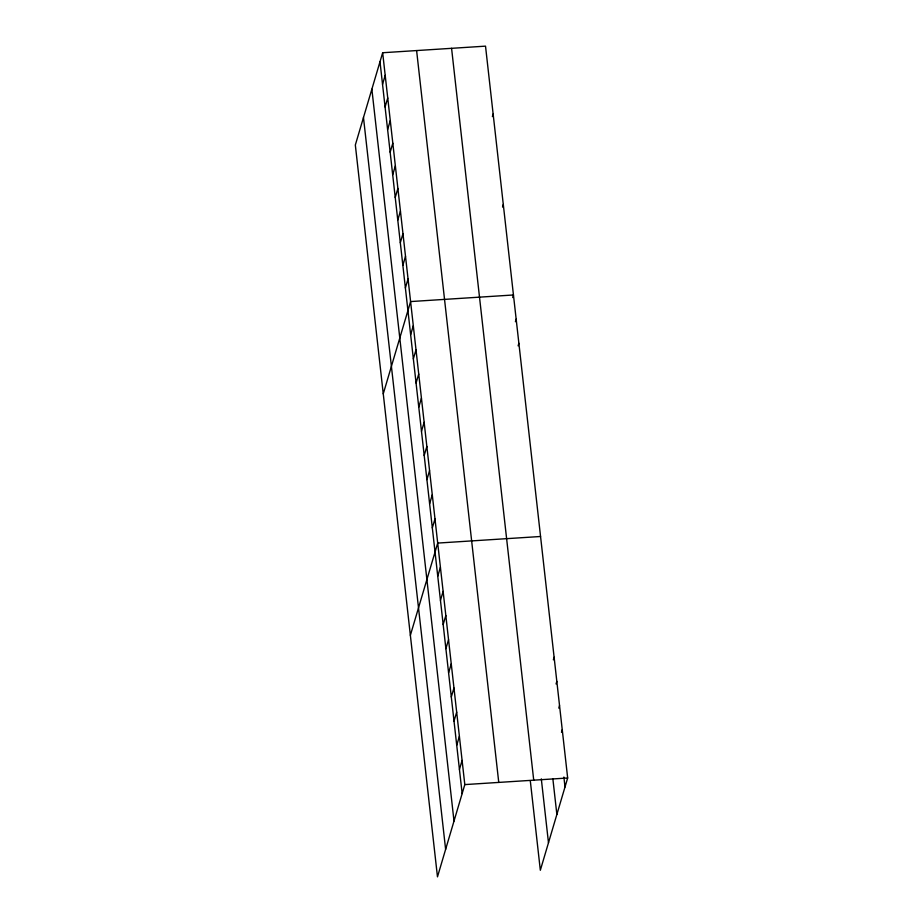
<?xml version="1.0" encoding="UTF-8"?>
<svg xmlns="http://www.w3.org/2000/svg" width="923" height="923" viewBox="0 0 923 923"><rect width="100%" height="100%" fill="white"/><g stroke="black" fill="none" stroke-linecap="round" stroke-linejoin="round"><path stroke-width="1.38" d="M382.664 52.738L355.332 145.003L437.479 876.85L464.811 784.596L382.664 52.738L485.521 46.15L567.668 777.997L540.336 870.262L530.298 780.754M382.537 84.351L385.203 75.363M385.076 106.964L387.741 97.976M387.614 129.589L390.279 120.601M390.152 152.214L392.817 143.227M392.69 174.828L395.356 165.84M395.229 197.453L397.894 188.465M397.778 220.066L400.432 211.09M400.317 242.691L402.97 233.704M402.855 265.316L405.509 256.329M405.393 287.93L408.047 278.954M383.264 393.833L410.597 301.567L513.453 294.979L512.692 297.552M410.643 334.703L413.296 325.727M413.354 358.862L416.008 349.875M492.374 116.575L493.136 114.014M416.065 383.01L418.719 374.023M418.777 407.158L421.43 398.171M421.488 431.306L424.142 422.33M424.199 455.466L426.853 446.478M502.539 207.064L503.289 204.491M426.911 479.614L429.564 470.626M429.61 503.762L432.276 494.774M432.322 527.91L434.987 518.934M410.366 635.336L437.698 543.082L540.555 536.494M437.744 576.217L440.409 567.23M515.403 321.7L516.165 319.127M440.456 600.365L443.121 591.389M518.115 345.848L518.876 343.287M443.167 624.525L445.832 615.537M445.878 648.673L448.543 639.685M448.59 672.821L451.255 663.833M451.301 696.969L453.966 687.993M454.012 721.128L456.677 712.141M456.723 745.276L459.389 736.289M459.435 769.424L462.1 760.437M553.35 659.818L554.112 657.245M556.061 683.966L556.823 681.393M558.773 708.114L559.534 705.553M561.484 732.262L562.245 729.701M464.811 784.596L567.668 777.997M563.884 777.039L565.003 786.984M552.877 778.954L556.869 814.467M541.305 778.85L548.481 842.78M451.578 48.319L533.725 780.177M416.608 50.569L498.755 782.416M379.999 61.726L462.146 793.572M371.865 89.208L454.001 821.055M363.477 117.521L445.624 849.368"/></g></svg>
